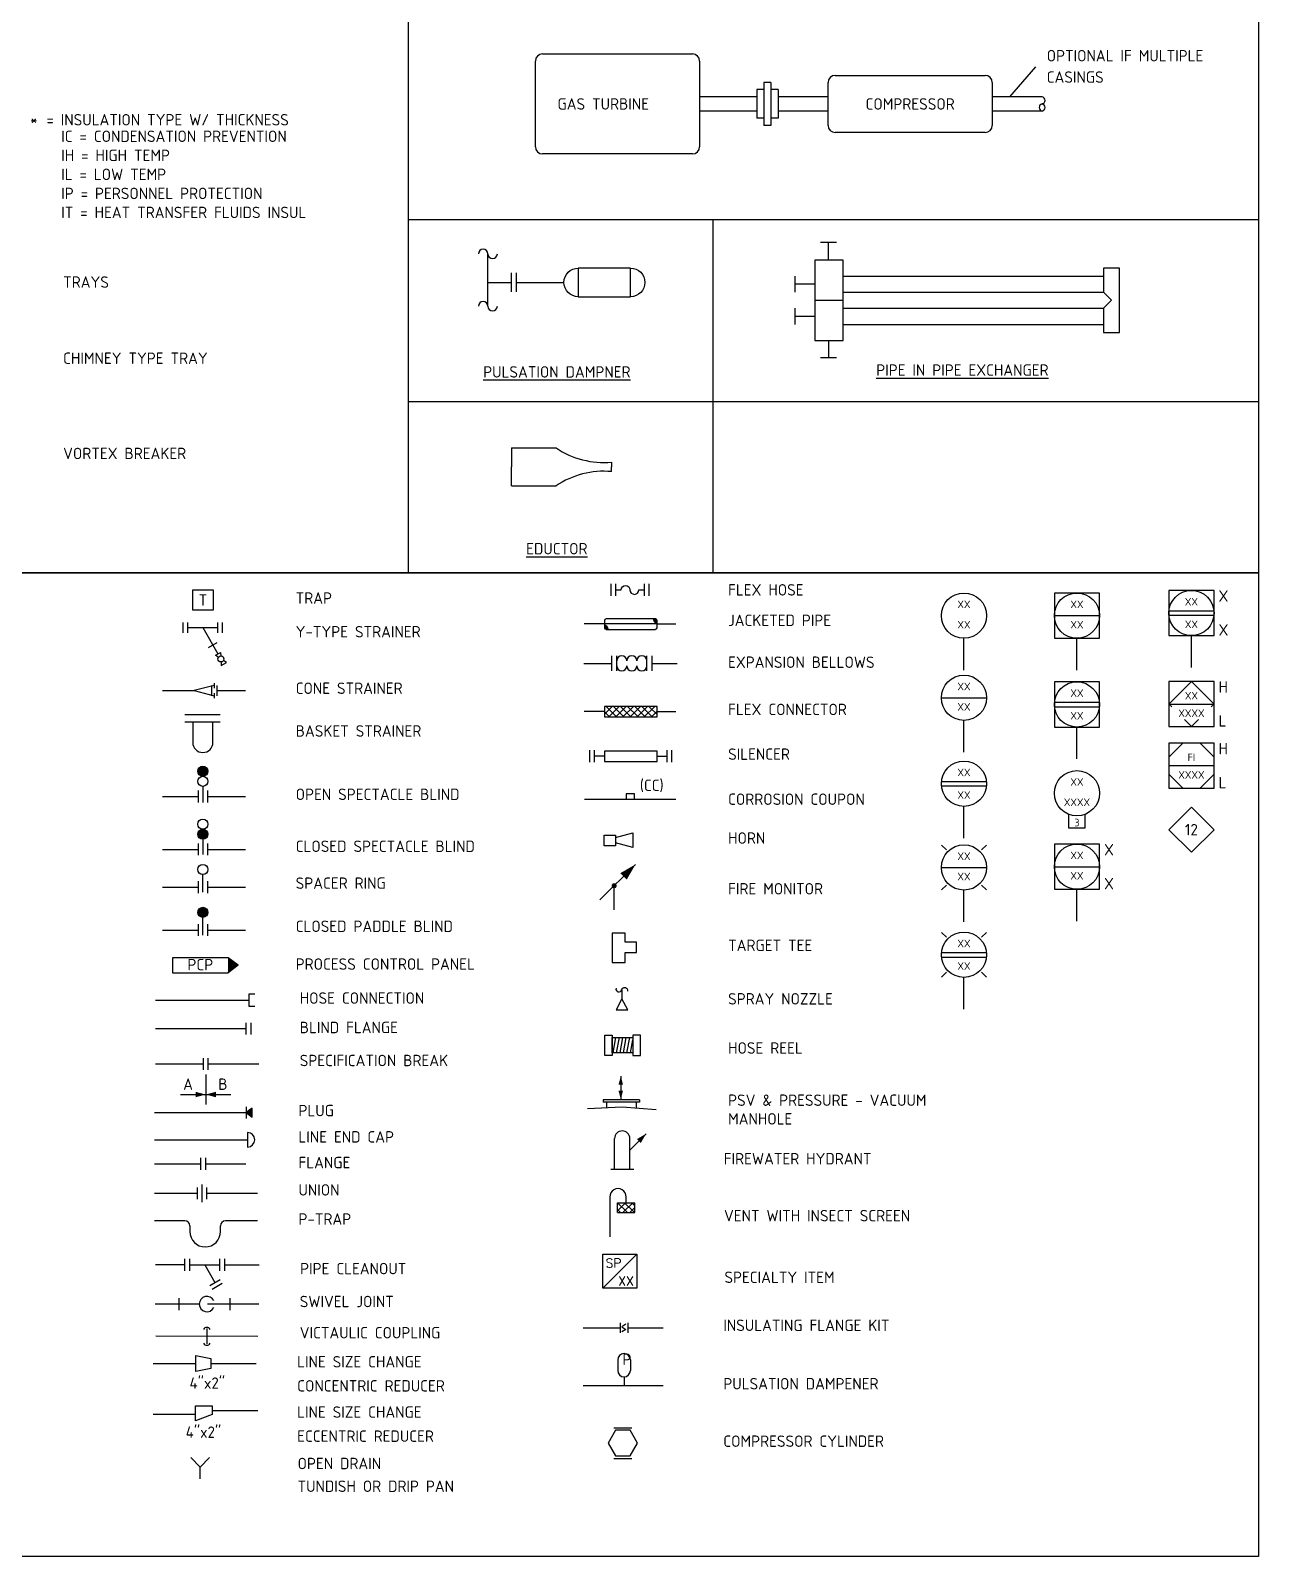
# Model space of a CAD drawing. Header units: millimetres. Extents: x -325 to 284974, y -1 to 659558.
# Drawn here: x 3498.9 to 3821.5, y 877.3 to 1278 of the extents above; entities that cross this region are included whole.
import ezdxf
from ezdxf.enums import TextEntityAlignment as Align

# ---------------------------------------------------------------- set-up
doc = ezdxf.new("R2010")
doc.units = ezdxf.units.MM
doc.header["$LTSCALE"] = 0.5
doc.linetypes.add('PHANTOM', pattern=[2.5, 1.25, -0.25, 0.25, -0.25, 0.25, -0.25])
for name, color, linetype in [('cloud-r', 2, 'Continuous'), ('EQUIP', 3, 'Continuous'), ('MAJOR', 4, 'Continuous'), ('MINOR', 1, 'Continuous'), ('PID', 2, 'Continuous'), ('PROCESS', 4, 'Continuous'), ('SYM', 2, 'Continuous'), ('SYMBOLS', 2, 'Continuous'), ('TEXT_10', 2, 'Continuous')]:
    doc.layers.add(name, color=color, linetype=linetype)
doc.styles.add('romans', font='romans.shx')
doc.styles.add('X1', font='iso3098b.shx', dxfattribs={"height": 0.125})
doc.dimstyles.new('U13-STD', dxfattribs={"dimtxt": 0.125, "dimasz": 0.125, "dimexe": 0.0625, "dimexo": 0.125, "dimgap": 0.0625, "dimtad": 1, "dimdec": 4, "dimzin": 3, "dimdsep": 46, "dimlunit": 4, "dimtxsty": 'romans', "dimsah": 1, "dimcen": 0.125, "dimclrt": 2, "dimadec": 0, "dimazin": 0, "dimtfac": 1, "dimtdec": 4, "dimtmove": 1, "dimatfit": 3, "dimfxl": 1, "dimfrac": 2, "dimtolj": 1, "dimtzin": 0, "dimarcsym": 0})

# ---------------------------------------------------------------- blocks, each defined once
blk = doc.blocks.new('SP')
at = {"layer": 'SYMBOLS'}
blk.add_lwpolyline([(0, 0), (0, 0.375), (0.375, 0.375), (0.375, 0), (0, 0), (0.375, 0.375)], dxfattribs=at)
at = {"layer": 'SYMBOLS', "style": 'romans'}
for tag, p in [('SP', (0.118, 0.228)), ('79', (0.257, 0.031))]:
    blk.add_attdef(tag, text='', height=0.1, dxfattribs=at).set_placement(p, align=Align.CENTER)
blk = doc.blocks.new('*X105')
at = {"color": 0}
for p, q in [((15.0886, 5.1449), (15.1396, 5.1959)), ((15.0886, 5.1891), (15.0954, 5.1959)), ((15.1517, 5.1334), (15.0892, 5.1959)), ((15.1213, 5.1334), (15.1838, 5.1959)), ((15.1959, 5.1334), (15.1334, 5.1959)), ((15.198, 5.1756), (15.1776, 5.1959)), ((15.1075, 5.1334), (15.0886, 5.1523)), ((15.1655, 5.1334), (15.198, 5.1659))]:
    blk.add_line(p, q, dxfattribs=at)
blk = doc.blocks.new('*X113')
at = {"color": 0}
for p, q in [((18.15, 17.531), (18.244, 17.625)), ((18.15, 17.62), (18.155, 17.625)), ((18.301, 17.496), (18.172, 17.625)), ((18.203, 17.496), (18.332, 17.625)), ((18.39, 17.496), (18.261, 17.625)), ((18.291, 17.496), (18.42, 17.625)), ((18.478, 17.496), (18.349, 17.625)), ((18.38, 17.496), (18.509, 17.625)), ((18.567, 17.496), (18.438, 17.625)), ((18.468, 17.496), (18.597, 17.625)), ((18.655, 17.496), (18.526, 17.625)), ((18.556, 17.496), (18.685, 17.625)), ((18.743, 17.496), (18.614, 17.625)), ((18.645, 17.496), (18.774, 17.625)), ((18.804, 17.524), (18.703, 17.625)), ((18.804, 17.612), (18.791, 17.625)), ((18.213, 17.496), (18.15, 17.559)), ((18.733, 17.496), (18.804, 17.567))]:
    blk.add_line(p, q, dxfattribs=at)
blk = doc.blocks.new('FLG')
at = {"color": 0}
blk.add_line((0, 0.25), (0, -0.25), dxfattribs=at)

msp = doc.modelspace()

# ---------------------------------------------------------------- hatches: boundary and pattern name
at = {"layer": 'SYMBOLS'}
h = msp.add_hatch(color=256, dxfattribs=at)
edge = h.paths.add_edge_path()
edge.add_arc((3544.19, 1083.47), 1.32, 0, 360)
h = msp.add_hatch(color=256, dxfattribs=at)
edge = h.paths.add_edge_path()
edge.add_arc((3544.19, 1066.93), 1.32, 0, 360)
h = msp.add_hatch(color=256, dxfattribs=at)
edge = h.paths.add_edge_path()
edge.add_arc((3544.19, 1046.42), 1.32, 0, 360)
h = msp.add_hatch(dxfattribs=at)
h.set_pattern_fill('ANSI31', color=256, scale=7.125, angle=35, style=0)
h.set_pattern_definition([(80, (3350.9962, 841.0758), (-0.8770944, 0.1546554), [])])
h.paths.add_polyline_path([(3651.77, 1013.54), (3657.13, 1013.54), (3657.13, 1009.52), (3651.77, 1009.52)])
msp.add_hatch(color=256, dxfattribs=at).paths.add_polyline_path([(3555.59, 993.83), (3557.15, 992.64), (3557.15, 995.02)])

# ---------------------------------------------------------------- linework, layer by layer
at = {"linetype": 'Continuous'}
for p, q in [((3598.14, 1653.09), (3598.14, 1135.59)), ((3598.14, 1228.4), (3821.53, 1228.4)), ((3678.14, 1228.4), (3678.14, 1135.59)), ((3598.14, 1180.59), (3821.53, 1180.59))]:
    msp.add_line(p, q, dxfattribs=at)
for points in [[(3821.53, 1135.59), (2910.7, 1135.59), (2910.7, 1668.4), (3821.53, 1668.4)], [(2910.7, 1135.59), (3821.53, 1135.59), (3821.53, 877.27), (2910.7, 877.27)]]:
    msp.add_lwpolyline(points, close=True, dxfattribs=at)
at = {"layer": 'EQUIP'}
for p, q in [((3633.45, 1271.84), (3672.82, 1271.84)), ((3631.57, 1247.46), (3631.57, 1269.96)), ((3674.7, 1269.96), (3674.7, 1247.46)), ((3689.7, 1262.46), (3689.7, 1254.96)), ((3691.57, 1262.46), (3689.7, 1262.46)), ((3691.57, 1264.34), (3691.57, 1253.09)), ((3693.45, 1264.34), (3691.57, 1264.34)), ((3693.45, 1264.34), (3693.45, 1253.09)), ((3695.32, 1262.46), (3693.45, 1262.46)), ((3695.32, 1262.46), (3695.32, 1254.96)), ((3708.45, 1253.09), (3708.45, 1264.34)), ((3710.32, 1266.21), (3749.7, 1266.21)), ((3751.57, 1264.34), (3751.57, 1253.09)), ((3689.7, 1260.59), (3674.7, 1260.59)), ((3708.45, 1260.59), (3695.32, 1260.59)), ((3764.7, 1260.59), (3751.57, 1260.59)), ((3689.7, 1256.84), (3674.7, 1256.84)), ((3691.57, 1254.96), (3689.7, 1254.96)), ((3695.32, 1254.96), (3693.45, 1254.96)), ((3708.45, 1256.84), (3695.32, 1256.84)), ((3764.7, 1256.84), (3751.57, 1256.84)), ((3693.45, 1253.09), (3691.57, 1253.09)), ((3749.7, 1251.21), (3710.32, 1251.21)), ((3672.82, 1245.59), (3633.45, 1245.59)), ((3710.64, 1222.3), (3706.42, 1222.3)), ((3708.53, 1217.7), (3708.53, 1222.3)), ((3699.74, 1213.48), (3699.74, 1209.26)), ((3705.01, 1211.37), (3699.74, 1211.37)), ((3699.74, 1205.04), (3699.74, 1200.82)), ((3705.01, 1202.93), (3699.74, 1202.93)), ((3708.53, 1196.6), (3708.53, 1192)), ((3710.64, 1192), (3706.42, 1192))]:
    msp.add_line(p, q, dxfattribs=at)
at = {"layer": 'EQUIP', "linetype": 'Continuous'}
for p, q in [((3656.57, 1215.59), (3642.82, 1215.59)), ((3705.01, 1217.7), (3705.01, 1196.6)), ((3712.39, 1217.7), (3705.01, 1217.7)), ((3712.39, 1196.6), (3712.39, 1217.7)), ((3780.82, 1215.59), (3780.82, 1209.26)), ((3785.03, 1215.59), (3780.82, 1215.59)), ((3785.03, 1198.71), (3785.03, 1215.59)), ((3712.39, 1213.48), (3780.82, 1213.48)), ((3642.82, 1208.09), (3656.57, 1208.09)), ((3705.01, 1207.15), (3712.39, 1207.15)), ((3712.39, 1209.26), (3780.82, 1209.26)), ((3780.82, 1209.26), (3782.92, 1207.15)), ((3782.92, 1207.15), (3780.82, 1205.04)), ((3712.39, 1205.04), (3780.82, 1205.04)), ((3780.82, 1205.04), (3780.82, 1198.71)), ((3712.39, 1200.82), (3780.82, 1200.82)), ((3780.82, 1198.71), (3785.03, 1198.71)), ((3705.01, 1196.6), (3712.39, 1196.6)), ((3625.32, 1168.4), (3636.99, 1168.4)), ((3625.32, 1168.4), (3625.32, 1163.4)), ((3625.32, 1158.4), (3625.32, 1163.4)), ((3651.57, 1164.65), (3651.57, 1163.4)), ((3651.57, 1162.15), (3651.57, 1163.4)), ((3625.32, 1158.4), (3636.99, 1158.4))]:
    msp.add_line(p, q, dxfattribs=at)
at = {"layer": 'EQUIP'}
for points in [[(3642.82, 1215.59), (3642.82, 1208.09, -1), (3642.82, 1215.59, 7.3268)], [(3656.57, 1208.09), (3656.57, 1215.59, -1), (3656.57, 1208.09, 7.3268)]]:
    msp.add_lwpolyline(points, format="xyb", dxfattribs=at)
for centre, radius, start, end in [((3633.45, 1269.96), 1.88, 90, 180), ((3672.82, 1269.96), 1.88, 0, 90), ((3710.32, 1264.34), 1.88, 90, 180), ((3749.7, 1264.34), 1.88, 0, 90), ((3764.85, 1257.77), 0.945, 100.7565, 260.8233), ((3764.49, 1259.65), 0.964, 280.7565, 77.6863), ((3764.51, 1257.77), 0.947, 281.5036, 80.0765), ((3710.32, 1253.09), 1.88, 180, 270), ((3749.7, 1253.09), 1.88, 270, 0), ((3633.45, 1247.46), 1.88, 180, 270), ((3672.82, 1247.46), 1.88, 270, 0)]:
    msp.add_arc(centre, radius, start, end, dxfattribs=at)
at = {"layer": 'EQUIP', "linetype": 'Continuous'}
for centre, start, end in [((3649.52, 1186.88), 235.8735, 275.2774), ((3649.52, 1139.92), 84.7226, 124.1265)]:
    msp.add_arc(centre, 22.33, start, end, dxfattribs=at)
at = {"layer": 'MINOR', "linetype": 'Continuous'}
for p, q in [((3619.07, 1205.59), (3619.07, 1219.34)), ((3619.07, 1211.84), (3625.32, 1211.84)), ((3626.57, 1211.84), (3639.07, 1211.84))]:
    msp.add_line(p, q, dxfattribs=at)
at = {"layer": 'PID'}
for centre, start, end in [((3617.82, 1219.34), 0, 180), ((3620.32, 1219.34), 180, 0), ((3617.82, 1205.59), 0, 180), ((3620.32, 1205.59), 180, 0)]:
    msp.add_arc(centre, 1.25, start, end, dxfattribs=at)
at = {"layer": 'PROCESS'}
for p, q in [((3644.31, 1111.81), (3651.59, 1111.81)), ((3662.18, 1111.81), (3668.79, 1111.81)), ((3533.61, 1104.64), (3541.88, 1104.64)), ((3547.83, 1104.64), (3555.44, 1104.64)), ((3533.61, 1076.85), (3543, 1076.85)), ((3545.38, 1076.85), (3555.44, 1076.85)), ((3533.61, 1062.96), (3543, 1062.96)), ((3545.38, 1062.96), (3555.44, 1062.96)), ((3533.61, 1053.03), (3543, 1053.03)), ((3545.38, 1053.03), (3555.44, 1053.03)), ((3533.61, 1041.78), (3543, 1041.78)), ((3545.38, 1041.78), (3555.44, 1041.78)), ((3531.78, 1023.37), (3556.26, 1023.37)), ((3531.78, 1015.88), (3555.6, 1015.88)), ((3531.78, 1006.62), (3544.35, 1006.62)), ((3545.54, 1006.62), (3558.91, 1006.62)), ((3531.45, 993.83), (3555.59, 993.83)), ((3531.45, 986.7), (3555.93, 986.7)), ((3531.45, 980.4), (3543.67, 980.4)), ((3544.86, 980.4), (3555.53, 980.4)), ((3542.77, 972.62), (3531.45, 972.62)), ((3558.58, 972.62), (3545.14, 972.62)), ((3539.45, 965.41), (3531.45, 965.41)), ((3540.79, 964.07), (3540.79, 962.59)), ((3548.83, 962.59), (3548.83, 964.07)), ((3558.58, 965.41), (3550.17, 965.41)), ((3539.47, 953.87), (3531.74, 953.87)), ((3549.89, 953.87), (3558.99, 953.87)), ((3543.26, 943.55), (3531.63, 943.55)), ((3558.91, 943.55), (3545.4, 943.55)), ((3558.63, 935.08), (3531.84, 935.11)), ((3644.08, 937.28), (3653.82, 937.28)), ((3655.81, 937.28), (3665.12, 937.28)), ((3531.11, 927.93), (3542.36, 927.93)), ((3546.33, 927.93), (3558.24, 927.93)), ((3665.12, 922.04), (3644.08, 922.04)), ((3531.11, 914.62), (3542.26, 914.62)), ((3546.61, 915.63), (3558.68, 915.63))]:
    msp.add_line(p, q, dxfattribs=at)
for centre, radius, start, end in [((3539.45, 964.07), 1.34, 0, 90), ((3544.81, 962.59), 4.02, 180, 0), ((3550.17, 964.07), 1.34, 90, 180)]:
    msp.add_arc(centre, radius, start, end, dxfattribs=at)
at = {"layer": 'SYM'}
msp.add_lwpolyline([(3775.95, 1072.16), (3775.95, 1068.57), (3771.72, 1068.57), (3771.72, 1072.16)], dxfattribs=at)
at = {"layer": 'SYMBOLS'}
for p, q in [((3651.48, 1129.54), (3651.48, 1132.66)), ((3652.67, 1129.54), (3652.67, 1132.66)), ((3660.15, 1132.66), (3660.15, 1129.54)), ((3661.34, 1132.66), (3661.34, 1129.54)), ((3539.03, 1119.86), (3539.03, 1122.5)), ((3540.22, 1119.86), (3540.22, 1122.5)), ((3548.16, 1119.86), (3548.16, 1122.5)), ((3549.35, 1119.86), (3549.35, 1122.5)), ((3649.7, 1122.19), (3644.37, 1122.19)), ((3649.7, 1123.05), (3649.7, 1121.17)), ((3663.54, 1122.21), (3649.72, 1122.21)), ((3663.12, 1123.48), (3650.12, 1123.48)), ((3663.54, 1121.17), (3663.54, 1123.05)), ((3663.54, 1122.16), (3668.48, 1122.16)), ((3767.9, 1124.34), (3779.77, 1124.34)), ((3798, 1125.62), (3809.82, 1125.62)), ((3798, 1124.43), (3809.82, 1124.43)), ((3540.22, 1121.18), (3548.16, 1121.18)), ((3544.19, 1121.18), (3548.16, 1114.3)), ((3650.12, 1120.74), (3663.12, 1120.74)), ((3744.15, 1110.06), (3744.15, 1118.4)), ((3773.84, 1110.06), (3773.84, 1118.4)), ((3803.91, 1110.74), (3803.91, 1119.09)), ((3545.69, 1115.94), (3547.98, 1117.26)), ((3651.59, 1113.79), (3651.59, 1109.82)), ((3652.92, 1109.82), (3652.92, 1113.79)), ((3660.86, 1109.82), (3660.86, 1113.79)), ((3662.18, 1113.79), (3662.18, 1109.82)), ((3547.17, 1106.62), (3547.17, 1105.3)), ((3547.17, 1105.96), (3541.88, 1104.64)), ((3541.88, 1104.64), (3547.17, 1103.32)), ((3546.51, 1105.96), (3546.51, 1103.32)), ((3547.17, 1103.98), (3547.17, 1102.66)), ((3547.83, 1105.96), (3547.83, 1103.32)), ((3738.21, 1102.76), (3750.09, 1102.76)), ((3539.5, 1098.4), (3548.76, 1098.4)), ((3649.7, 1099.2), (3644.37, 1099.2)), ((3649.7, 1100.48), (3649.7, 1097.75)), ((3663.54, 1100.48), (3649.7, 1100.48)), ((3663.54, 1097.75), (3663.54, 1100.48)), ((3663.54, 1099.17), (3668.48, 1099.17)), ((3767.93, 1101.62), (3779.75, 1101.62)), ((3767.93, 1100.43), (3779.75, 1100.43)), ((3797.97, 1101.13), (3809.85, 1101.13)), ((3548.73, 1096.34), (3539.47, 1096.34)), ((3541.55, 1096.34), (3541.55, 1091.05)), ((3546.84, 1091.05), (3546.84, 1096.34)), ((3649.7, 1097.75), (3663.54, 1097.75)), ((3744.15, 1088.48), (3744.15, 1096.82)), ((3773.84, 1086.74), (3773.84, 1095.08)), ((3645.86, 1085.9), (3645.86, 1089.02)), ((3647.05, 1085.9), (3647.05, 1089.02)), ((3649.7, 1087.46), (3647.05, 1087.46)), ((3649.7, 1088.74), (3649.7, 1086.01)), ((3663.54, 1088.74), (3649.7, 1088.74)), ((3649.7, 1086.01), (3663.54, 1086.01)), ((3663.54, 1086.01), (3663.54, 1088.74)), ((3663.54, 1087.43), (3666.19, 1087.43)), ((3666.19, 1085.9), (3666.19, 1089.02)), ((3667.37, 1085.9), (3667.37, 1089.02)), ((3797.97, 1084.94), (3809.85, 1084.94)), ((3543, 1078.41), (3543, 1075.29)), ((3544.19, 1079.5), (3544.19, 1075.29)), ((3545.38, 1078.41), (3545.38, 1075.29)), ((3738.24, 1080.79), (3750.06, 1080.79)), ((3738.24, 1079.61), (3750.06, 1079.61)), ((3644.45, 1076.11), (3668.48, 1076.11)), ((3655.38, 1077.51), (3655.38, 1076.1)), ((3657.6, 1077.51), (3655.38, 1077.51)), ((3657.6, 1076.1), (3657.6, 1077.51)), ((3744.15, 1065.92), (3744.15, 1074.26)), ((3803.91, 1074.07), (3797.97, 1068.13)), ((3809.85, 1068.13), (3803.91, 1074.07)), ((3649.65, 1066.72), (3652.6, 1066.72)), ((3649.65, 1063.85), (3649.65, 1066.72)), ((3652.6, 1066.08), (3657.16, 1067.27)), ((3652.6, 1066.72), (3652.6, 1063.85)), ((3657.16, 1067.27), (3657.16, 1063.44)), ((3797.97, 1068.13), (3803.91, 1062.2)), ((3803.91, 1062.2), (3809.85, 1068.13)), ((3543, 1064.52), (3543, 1061.4)), ((3544.19, 1065.6), (3544.19, 1061.63)), ((3545.38, 1064.52), (3545.38, 1061.4)), ((3652.6, 1063.85), (3649.65, 1063.85)), ((3657.16, 1063.44), (3652.6, 1064.7)), ((3739.53, 1062.82), (3738.27, 1064.08)), ((3748.77, 1062.82), (3750.03, 1064.08)), ((3648.51, 1049.67), (3657.87, 1059.02)), ((3738.21, 1058.2), (3750.09, 1058.2)), ((3767.9, 1058.41), (3779.77, 1058.41)), ((3543, 1054.59), (3543, 1051.47)), ((3544.19, 1051.71), (3544.19, 1056.34)), ((3545.38, 1054.59), (3545.38, 1051.47)), ((3652.25, 1047.07), (3652.25, 1053.41)), ((3739.53, 1053.58), (3738.27, 1052.32)), ((3744.15, 1043.92), (3744.15, 1052.26)), ((3748.77, 1053.58), (3750.03, 1052.32)), ((3773.84, 1044.13), (3773.84, 1052.47)), ((3543, 1043.34), (3543, 1040.23)), ((3544.19, 1040.46), (3544.19, 1045.09)), ((3545.38, 1043.34), (3545.38, 1040.23)), ((3739.53, 1039.9), (3738.27, 1041.16)), ((3748.77, 1039.9), (3750.03, 1041.16)), ((3536.25, 1034.51), (3536.25, 1030.54)), ((3550.81, 1034.51), (3536.25, 1034.51)), ((3553.45, 1032.52), (3550.81, 1034.51)), ((3738.24, 1035.88), (3750.06, 1035.88)), ((3738.24, 1034.69), (3750.06, 1034.69)), ((3536.25, 1030.54), (3550.81, 1030.54)), ((3553.45, 1032.52), (3550.81, 1030.54)), ((3739.53, 1030.67), (3738.27, 1029.41)), ((3748.77, 1030.67), (3750.03, 1029.41)), ((3654.25, 1026.11), (3654.25, 1023.75)), ((3744.15, 1021.01), (3744.15, 1029.35)), ((3655.85, 1020.85), (3654.25, 1023.75)), ((3555.6, 1014.32), (3555.6, 1017.44)), ((3556.79, 1017.44), (3556.79, 1014.32)), ((3544.35, 1005.06), (3544.35, 1008.17)), ((3545.54, 1008.17), (3545.54, 1005.06)), ((3544.95, 1003.87), (3544.95, 995.93)), ((3653.99, 1003.4), (3653.99, 997.37)), ((3538.33, 998.58), (3551.57, 998.58)), ((3555.59, 995.39), (3555.59, 992.27)), ((3645.29, 994.88), (3654.35, 995.31)), ((3649.35, 997.17), (3649.35, 996.54)), ((3658.91, 997.17), (3649.35, 997.17)), ((3658.91, 996.54), (3649.35, 996.54)), ((3650.21, 996.55), (3650.21, 995.16)), ((3654.35, 995.31), (3663.28, 994.63)), ((3658.06, 996.55), (3658.06, 995.05)), ((3658.91, 997.17), (3658.91, 996.54)), ((3652.36, 978.98), (3652.36, 987.02)), ((3656.38, 984.01), (3660.64, 988.27)), ((3656.38, 978.98), (3656.38, 987.02)), ((3543.67, 978.84), (3543.67, 981.96)), ((3544.86, 981.96), (3544.86, 978.84)), ((3651.35, 978.98), (3657.38, 978.98)), ((3542.77, 971.07), (3542.77, 974.18)), ((3543.96, 974.96), (3543.96, 970.29)), ((3545.14, 974.18), (3545.14, 971.07)), ((3653.14, 967.57), (3653.14, 970.18)), ((3653.14, 970.18), (3657.71, 970.18)), ((3657.71, 967.57), (3657.71, 970.18)), ((3653.14, 967.57), (3657.71, 967.57)), ((3539.47, 952.32), (3539.47, 955.43)), ((3540.66, 955.43), (3540.66, 952.32)), ((3540.66, 953.87), (3548.7, 953.87)), ((3544.68, 953.87), (3547.36, 949.23)), ((3548.7, 952.32), (3548.7, 955.43)), ((3549.89, 955.43), (3549.89, 952.32)), ((3546.01, 948.45), (3548.71, 950.01)), ((3549.31, 948.98), (3546.61, 947.42)), ((3537.98, 941.99), (3537.98, 945.11)), ((3551.38, 941.99), (3551.38, 945.11)), ((3653.82, 938.61), (3653.82, 935.96)), ((3655.81, 938.61), (3655.81, 935.96)), ((3545.23, 937.11), (3545.23, 933.09)), ((3653.19, 928.87), (3653.19, 926.12)), ((3656.54, 928.87), (3656.54, 926.12)), ((3654.86, 924.44), (3654.86, 922.04)), ((3652.2, 911.07), (3656.89, 911.07)), ((3541.05, 903.22), (3543.52, 900.76)), ((3545.98, 903.22), (3543.52, 900.76)), ((3652.2, 903.03), (3656.89, 903.03)), ((3543.52, 897.64), (3543.52, 900.76))]:
    msp.add_line(p, q, dxfattribs=at)
for points in [[(3541.58, 1125.78), (3541.58, 1131.07), (3546.87, 1131.07), (3546.87, 1125.78)], [(3767.9, 1130.28), (3767.9, 1118.4), (3779.77, 1118.4), (3779.77, 1130.28)], [(3797.97, 1130.96), (3797.97, 1119.09), (3809.85, 1119.09), (3809.85, 1130.96)], [(3767.9, 1106.96), (3767.9, 1095.08), (3779.77, 1095.08), (3779.77, 1106.96)], [(3809.85, 1107.07), (3797.97, 1107.07), (3797.97, 1095.2), (3809.85, 1095.2)], [(3809.85, 1090.88), (3797.97, 1090.88), (3797.97, 1079), (3809.85, 1079)], [(3801.64, 1090.88), (3797.97, 1087.21), (3797.97, 1082.67), (3801.64, 1079), (3806.18, 1079), (3809.85, 1082.67), (3809.85, 1087.21), (3806.18, 1090.88)], [(3767.9, 1064.35), (3767.9, 1052.47), (3779.77, 1052.47), (3779.77, 1064.35)], [(3655.12, 1040.95), (3651.77, 1040.95), (3651.77, 1033.24), (3655.12, 1033.24), (3655.12, 1035.92), (3658.14, 1035.92), (3658.14, 1038.6), (3655.12, 1038.6)], [(3651.77, 1008.85), (3649.76, 1008.85), (3649.76, 1014.21), (3651.77, 1014.21)], [(3659.15, 1014.21), (3657.13, 1014.21), (3657.13, 1008.85), (3659.15, 1008.85)], [(3651.77, 1013.54), (3657.13, 1013.54), (3657.13, 1009.52), (3651.77, 1009.52)], [(3555.59, 993.83), (3557.15, 992.64), (3557.15, 995.02), (3555.59, 993.83)], [(3542.36, 930.05), (3546.33, 929.25), (3546.33, 926.6), (3542.36, 925.81)], [(3542.26, 912.85), (3542.26, 916.87), (3546.61, 916.87), (3546.61, 914.52)], [(3656.48, 903.7), (3658.42, 907.05), (3656.48, 910.4), (3652.61, 910.4), (3650.68, 907.05), (3652.61, 903.7)]]:
    msp.add_lwpolyline(points, close=True, dxfattribs=at)
for points, format in [([(3652.67, 1131.1), (3654.07, 1131.1, -1), (3656.41, 1131.1, 1), (3658.75, 1131.1), (3660.15, 1131.1)], "xyb"), ([(3654.72, 1055.87, 2.38, 0, 0), (3657.87, 1059.02, 0, 0, 0)], "xyseb"), ([(3652.75, 1026.51, 1), (3654.25, 1026.11, -1), (3655.76, 1025.7)], "xyb"), ([(3653.99, 1001.17, 1.19, 0, 0), (3653.99, 1003.4, 0, 0, 0)], "xyseb"), ([(3542.28, 998.58, 1.43, 0, 0), (3544.95, 998.58, 0, 0, 0)], "xyseb"), ([(3547.62, 998.58, 1.43, 0, 0), (3544.95, 998.58, 0, 0, 0)], "xyseb"), ([(3653.99, 999.59, 1.19, 0, 0), (3653.99, 997.37, 0, 0, 0)], "xyseb"), ([(3658.76, 986.38, 1.43, 0, 0), (3660.64, 988.27, 0, 0, 0)], "xyseb"), ([(3655.43, 970.16), (3655.43, 971.67, 1.01834), (3651.11, 971.66), (3651.11, 961.19)], "xyb")]:
    msp.add_lwpolyline(points, format=format, dxfattribs=at)
for points in [[(3548.29, 1113.38), (3547.49, 1113.92), (3548.84, 1114.69), (3548.89, 1113.73)], [(3548.99, 1112.18), (3549.04, 1111.22), (3550.39, 1112), (3549.59, 1112.53)], [(3809.1, 1100.38), (3809.85, 1101.13), (3803.91, 1107.07), (3797.97, 1101.13), (3798.73, 1100.38)], [(3802.05, 1097.06), (3803.91, 1095.2), (3805.77, 1097.06)], [(3557.82, 1024.93), (3556.26, 1024.93), (3556.26, 1021.81), (3557.82, 1021.81)], [(3654.25, 1023.75), (3652.81, 1020.85), (3655.85, 1020.85)], [(3655.32, 938.25), (3654.25, 937.58), (3655.32, 936.91), (3654.25, 936.24)]]:
    msp.add_lwpolyline(points, dxfattribs=at)
at = {"layer": 'SYMBOLS', "const_width": 0.662}
msp.add_lwpolyline([(3651.92, 1053.41, 1), (3652.58, 1053.41, 1)], format="xyb", close=True, dxfattribs=at)
at = {"layer": 'SYMBOLS'}
msp.add_lwpolyline([(3555.93, 988.6), (3555.93, 984.8, 1)], format="xyb", close=True, dxfattribs=at)
for centre, radius in [((3744.15, 1124.34), 5.94), ((3773.84, 1124.34), 5.94), ((3803.91, 1125.02), 5.94), ((3548.94, 1112.96), 0.779), ((3744.15, 1102.76), 5.94), ((3773.84, 1101.02), 5.94), ((3744.15, 1080.2), 5.94), ((3544.19, 1083.47), 1.32), ((3544.19, 1080.82), 1.32), ((3773.84, 1077.7), 5.94), ((3544.19, 1069.57), 1.32), ((3544.19, 1066.93), 1.32), ((3744.15, 1058.2), 5.94), ((3773.84, 1058.41), 5.94), ((3544.19, 1057.66), 1.32), ((3544.19, 1046.42), 1.32), ((3744.15, 1035.29), 5.94)]:
    msp.add_circle(centre, radius, dxfattribs=at)
for centre, radius, start, end in [((3650.12, 1123.05), 0.423, 90, 180), ((3663.12, 1123.05), 0.423, 0, 90), ((3650.12, 1121.17), 0.423, 180, 270), ((3650.12, 1121.17), 0.423, 180, 270), ((3663.12, 1121.17), 0.423, 270, 0), ((3654.24, 1112.47), 1.32, 0, 180), ((3654.24, 1111.14), 1.32, 180, 0), ((3656.89, 1112.47), 1.32, 0, 180), ((3656.89, 1111.14), 1.32, 180, 0), ((3659.53, 1112.47), 1.32, 0, 180), ((3659.53, 1111.14), 1.32, 180, 0), ((3544.2, 1091.05), 2.65, 180, 0), ((3654.37, 987.02), 2.01, 0, 180), ((3545.27, 943.55), 2.01, 26.5651, 333.4349), ((3545.23, 936.49), 0.95, 26.5651, 153.4349), ((3545.23, 933.7), 0.95, 206.5651, 333.4349), ((3654.86, 928.87), 1.68, 0, 180), ((3654.86, 926.12), 1.68, 180, 0)]:
    msp.add_arc(centre, radius, start, end, dxfattribs=at)
for points in [[(3649.89, 1122), (3649.7, 1122), (3649.7, 1122.05)], [(3662.43, 1123.48), (3663.14, 1123.48), (3662.44, 1123.33), (3663.45, 1123.32)], [(3662.44, 1123.33), (3663.45, 1123.32), (3662.47, 1123.18), (3663.52, 1123.18)], [(3662.47, 1123.18), (3663.52, 1123.18), (3662.51, 1123.03), (3663.54, 1123.03)], [(3662.51, 1123.03), (3663.54, 1123.03), (3662.57, 1122.88), (3663.54, 1122.84)], [(3662.57, 1122.88), (3663.54, 1122.84), (3662.66, 1122.73), (3663.54, 1122.7)], [(3662.66, 1122.73), (3663.54, 1122.7), (3662.8, 1122.55), (3663.54, 1122.56)], [(3662.8, 1122.55), (3663.54, 1122.56), (3663.03, 1122.36), (3663.54, 1122.35)], [(3663.03, 1122.36), (3663.54, 1122.35), (3663.35, 1122.22), (3663.54, 1122.22)], [(3663.14, 1123.48), (3663.45, 1123.32), (3663.32, 1123.42)], [(3663.35, 1122.22), (3663.54, 1122.22), (3663.54, 1122.17)], [(3650.21, 1121.86), (3649.7, 1121.87), (3649.89, 1122), (3649.7, 1122)], [(3650.44, 1121.67), (3649.7, 1121.66), (3650.21, 1121.86), (3649.7, 1121.87)], [(3650.58, 1121.5), (3649.7, 1121.52), (3650.44, 1121.67), (3649.7, 1121.66)], [(3650.66, 1121.35), (3649.7, 1121.38), (3650.58, 1121.5), (3649.7, 1121.52)], [(3650.73, 1121.19), (3649.7, 1121.2), (3650.66, 1121.35), (3649.7, 1121.38)], [(3650.76, 1121.05), (3649.71, 1121.04), (3650.73, 1121.19), (3649.7, 1121.2)], [(3650.8, 1120.9), (3649.78, 1120.91), (3650.76, 1121.05), (3649.71, 1121.04)], [(3650.81, 1120.74), (3650.1, 1120.74), (3650.8, 1120.9), (3649.78, 1120.91)], [(3650.09, 1120.74), (3649.78, 1120.91), (3649.92, 1120.8)], [(3550.81, 1034.51), (3553.45, 1032.52), (3550.81, 1030.54)]]:
    msp.add_solid(points, dxfattribs=at)

# ---------------------------------------------------------------- block references
at = {"layer": 'cloud-r', "xscale": 23.75, "yscale": 23.75, "zscale": 23.75}
msp.add_blockref('SP', (3649.3, 947.71), dxfattribs=at).add_auto_attribs({'SP': 'SP', '79': 'XX'})
at = {"layer": 'PID', "linetype": 'Continuous', "xscale": -10, "yscale": 10, "zscale": 10, "rotation": 180}
for p in [(3625.32, 1211.84), (3626.57, 1211.84)]:
    msp.add_blockref('FLG', p, dxfattribs=at)
at = {"layer": 'SYMBOLS'}
for name, p, xscale, yscale, zscale in [('*X113', (3265.42, 727.33), 21.17224998714391, 21.17224998714391, 21.17224998714391), ('*X105', (3022.08, 752.87), 41.82342937499868, 41.82342937499868, 41.82342937499868)]:
    msp.add_blockref(name, p, dxfattribs=dict(at, xscale=xscale, yscale=yscale, zscale=zscale))

# ---------------------------------------------------------------- texts
at = {"layer": 'MAJOR', "color": 2, "linetype": 'PHANTOM', "style": 'X1'}
msp.add_text('*', height=3, dxfattribs=at).set_placement((3499.81, 1254.61), align=Align.MIDDLE)
at = {"layer": 'SYMBOLS', "style": 'X1'}
msp.add_text('T', height=3, dxfattribs=at).set_placement((3544.23, 1128.42), align=Align.MIDDLE)
for s, p in [('(CC)', (3659, 1078.29)), ('B', (3548.24, 999.8)), ('P', (3654.42, 927.56))]:
    msp.add_text(s, height=3, dxfattribs=at).set_placement(p)
for s, p in [('PCP', (3543.53, 1031.2)), ('4"x2"', (3545.36, 921.3)), ('4"x2"', (3544.35, 908.42))]:
    msp.add_text(s, height=3, dxfattribs=at).set_placement(p, align=Align.CENTER)
msp.add_text('A', height=3, dxfattribs=at).set_placement((3541.6, 999.8), align=Align.RIGHT)
at = {"layer": 'TEXT_10', "style": 'X1'}
for s, p in [('OPTIONAL IF MULTIPLE', (3765.89, 1269.88)), ('CASINGS', (3765.89, 1264.26)), ('= INSULATION TYPE W/ THICKNESS', (3503.11, 1253.06)), ('IC = CONDENSATION PREVENTION', (3506.99, 1248.72)), ('IH = HIGH TEMP', (3506.99, 1243.72)), ('IL = LOW TEMP', (3506.99, 1238.72)), ('IP = PERSONNEL PROTECTION', (3506.99, 1233.72)), ('IT = HEAT TRANSFER FLUIDS INSUL', (3506.99, 1228.72)), ('TRAYS', (3507.49, 1210.43)), ('CHIMNEY TYPE TRAY', (3507.49, 1190.43)), ('VORTEX BREAKER', (3507.49, 1165.43)), ('TRAP', (3568.58, 1127.45)), ('FLEX HOSE', (3682.19, 1129.61)), ('X', (3811.04, 1127.99)), ('JACKETED PIPE', (3682.19, 1121.61)), ('X', (3811.04, 1119.09)), ('Y-TYPE STRAINER', (3568.58, 1118.61)), ('EXPANSION BELLOWS', (3682.19, 1110.61)), ('CONE STRAINER', (3568.58, 1103.77)), ('H', (3811.04, 1104.1)), ('FLEX CONNECTOR', (3682.19, 1098.21)), ('L', (3811.04, 1095.2)), ('BASKET STRAINER', (3568.58, 1092.55)), ('H', (3811.04, 1087.91)), ('SILENCER', (3682.19, 1086.47)), ('L', (3811.04, 1079)), ('OPEN SPECTACLE BLIND', (3568.58, 1075.92)), ('CORROSION COUPON', (3682.19, 1074.63)), ('HORN', (3682.19, 1064.43)), ('CLOSED SPECTACLE BLIND', (3568.58, 1062.27)), ('X', (3780.96, 1061.38)), ('SPACER RING', (3568.58, 1052.59)), ('FIRE MONITOR', (3682.19, 1051.11)), ('X', (3780.96, 1052.47)), ('CLOSED PADDLE BLIND', (3568.58, 1041.26)), ('TARGET TEE', (3682.19, 1036.27)), ('PROCESS CONTROL PANEL', (3568.58, 1031.34)), ('HOSE CONNECTION', (3569.65, 1022.41)), ('SPRAY NOZZLE', (3682.19, 1022.21)), ('BLIND FLANGE', (3569.65, 1014.69)), ('HOSE REEL', (3682.19, 1009.3)), ('SPECIFICATION BREAK', (3569.65, 1006.02)), ('PSV & PRESSURE - VACUUM', (3682.19, 995.59)), ('PLUG', (3569.32, 992.87)), ('MANHOLE', (3682.19, 990.69)), ('LINE END CAP', (3569.32, 985.96)), ('FLANGE', (3569.32, 979.21)), ('FIREWATER HYDRANT', (3681.05, 980.22)), ('UNION', (3569.32, 972.03)), ('P-TRAP', (3569.32, 964.39)), ('VENT WITH INSECT SCREEN', (3681.11, 965.27)), ('PIPE CLEANOUT', (3569.75, 951.37)), ('SPECIALTY ITEM', (3681.22, 949.09)), ('SWIVEL JOINT', (3569.65, 942.73)), ('INSULATING FLANGE KIT', (3680.94, 936.48)), ('VICTAULIC COUPLING', (3569.65, 934.53)), ('LINE SIZE CHANGE', (3568.98, 926.9)), ('CONCENTRIC REDUCER', (3568.98, 920.58)), ('PULSATION DAMPENER', (3680.94, 921.14)), ('LINE SIZE CHANGE', (3568.98, 913.69)), ('ECCENTRIC REDUCER', (3568.98, 907.37)), ('COMPRESSOR CYLINDER', (3680.93, 906.05)), ('OPEN DRAIN ', (3569.08, 900.19)), ('TUNDISH OR DRIP PAN', (3569.08, 894.21))]:
    msp.add_text(s, height=3, dxfattribs=at).set_placement(p)
for s, height, p in [('GAS TURBINE', 3, (3649.39, 1258.71)), ('COMPRESSOR', 3, (3730.01, 1258.71)), ('XX', 2, (3744.15, 1127.31)), ('XX', 2, (3773.84, 1127.31)), ('XX', 2, (3803.91, 1127.99)), ('XX', 2, (3744.15, 1121.96)), ('XX', 2, (3773.84, 1121.96)), ('XX', 2, (3803.91, 1122.05)), ('XX', 2, (3744.15, 1105.73)), ('XX', 2, (3773.84, 1103.99)), ('XX', 2, (3803.91, 1103.32)), ('XX', 2, (3744.15, 1100.39)), ('XX', 2, (3773.84, 1098.05)), ('XXXX', 2, (3803.91, 1098.72)), ('FI', 2, (3803.91, 1087.13)), ('XX', 2, (3744.15, 1083.17)), ('XXXX', 2, (3803.91, 1082.52)), ('XX', 2, (3744.15, 1077.23)), ('XX', 2, (3773.84, 1080.67)), ('XXXX', 2, (3773.84, 1075.33)), ('12', 3, (3803.91, 1068.13)), ('XX', 2, (3744.15, 1061.17)), ('XX', 2, (3773.84, 1061.38)), ('XX', 2, (3744.15, 1055.82)), ('XX', 2, (3773.84, 1056.03)), ('XX', 2, (3744.15, 1038.25)), ('XX', 2, (3744.15, 1032.32))]:
    msp.add_text(s, height=height, dxfattribs=at).set_placement(p, align=Align.MIDDLE)
for s, height, p in [('%%UPIPE IN PIPE EXCHANGER', 3, (3743.74, 1187.33)), ('%%UPULSATION DAMPNER', 3, (3637.2, 1186.84)), ('%%UEDUCTOR', 3, (3637.2, 1140.42)), ('3', 2, (3773.84, 1068.99))]:
    msp.add_text(s, height=height, dxfattribs=at).set_placement(p, align=Align.CENTER)

# ---------------------------------------------------------------- leaders
at = {"layer": 'SYMBOLS'}
msp.add_leader([(3756.22, 1260.54), (3763.03, 1268.46)], dimstyle='U13-STD', dxfattribs=at)

doc.saveas('drawing.dxf')
